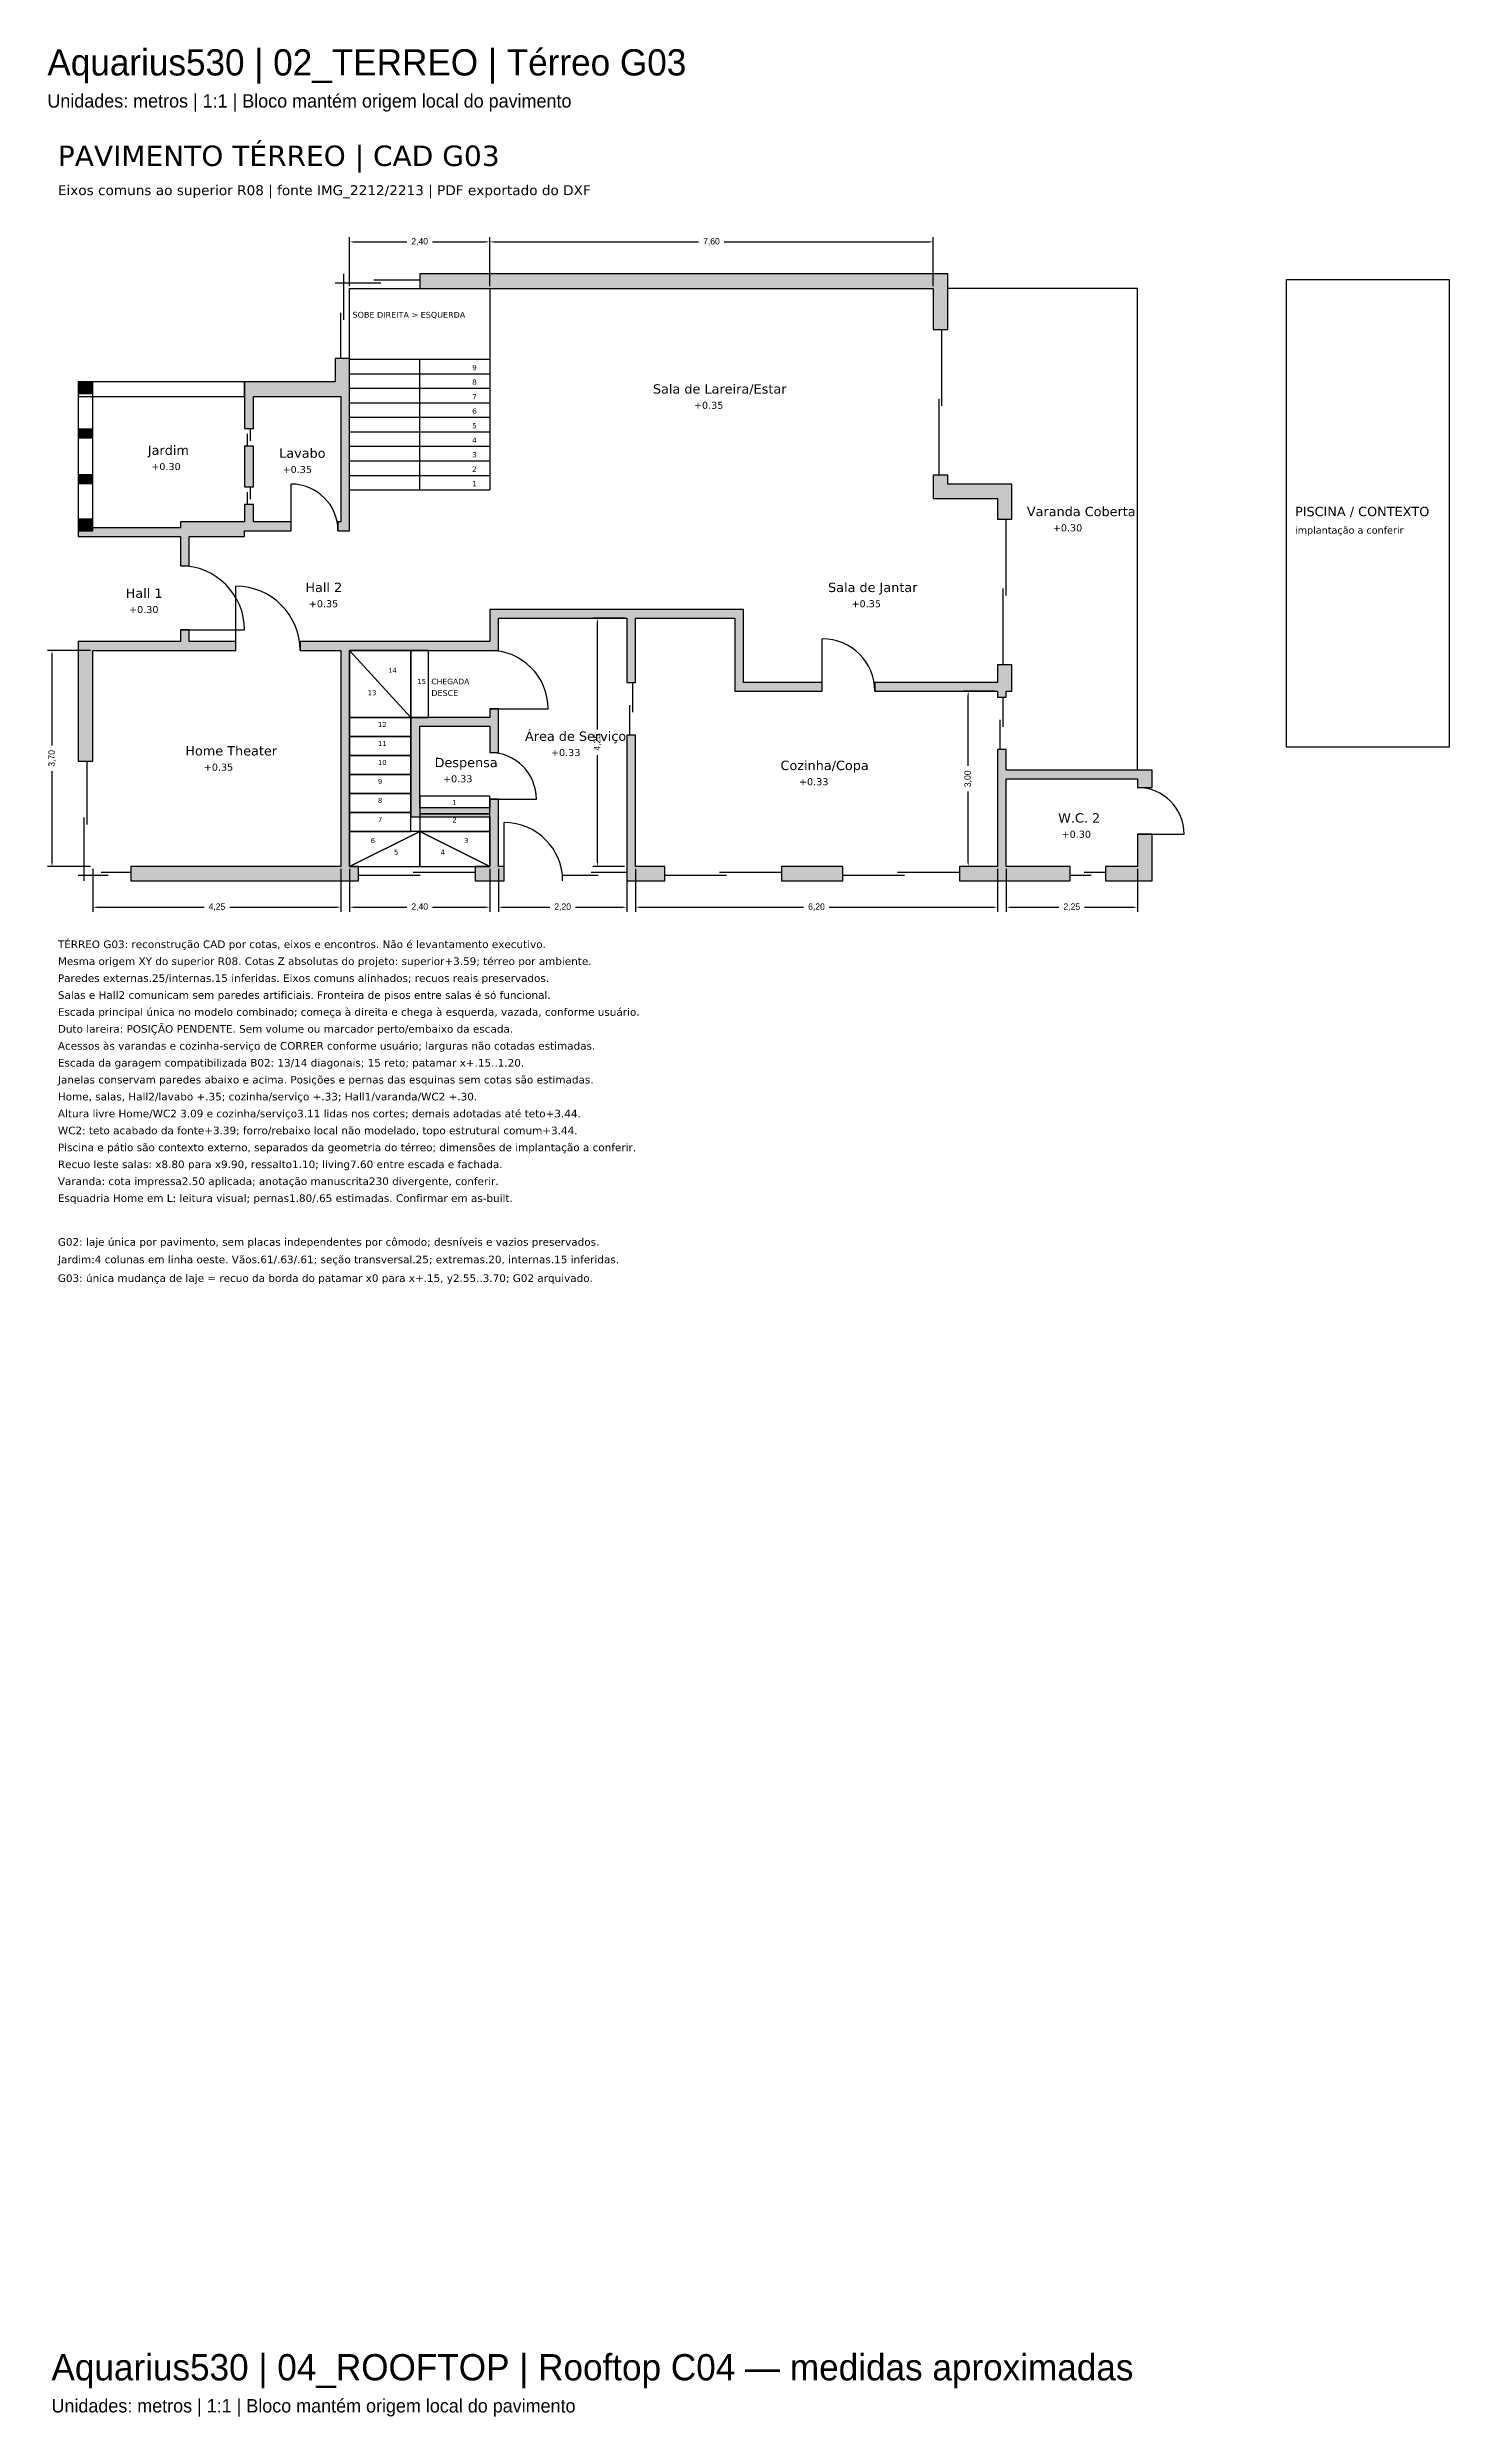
# Model space of a CAD drawing. Header units: metres. Extents: x -11 to 73, y -85 to 15.
# Drawn here: x 48.62 to 72.65, y -26.56 to 14.03 of the extents above; entities that cross this region are included whole.
import ezdxf

# ---------------------------------------------------------------- set-up
doc = ezdxf.new("R2010")
doc.units = ezdxf.units.M
for name, color, linetype in [('02_TERREO$0$COLUNAS_JARDIM', 7, 'Continuous'), ('02_TERREO$0$CONTEXTO', 8, 'Continuous'), ('02_TERREO$0$COTAS_FONTE', 3, 'Continuous'), ('02_TERREO$0$ESCADA', 5, 'Continuous'), ('02_TERREO$0$NOTAS', 7, 'Continuous'), ('02_TERREO$0$PAREDES', 7, 'Continuous'), ('02_TERREO$0$TEXTOS', 7, 'Continuous'), ('02_TERREO$0$VAOS', 30, 'Continuous'), ('INDICE_PRANCHAS', 7, 'Continuous')]:
    doc.layers.add(name, color=color, linetype=linetype)
doc.styles.add('02_TERREO$0$READABLE', font='DejaVuSans.ttf')
doc.dimstyles.new('02_TERREO$0$Standard', dxfattribs={"dimtxt": 2.5, "dimasz": 2.5, "dimexe": 1.25, "dimexo": 0.625, "dimtad": 1, "dimtxsty": 'Standard', "dimcen": 2.5, "dimazin": 3, "dimtfac": 1, "dimtmove": 0, "dimatfit": 3, "dimarcsym": 0})

# ---------------------------------------------------------------- blocks, each defined once
blk = doc.blocks.new('02_TERREO$0$_CLOSEDFILLED')
at = {"color": 0, "linetype": 'ByBlock'}
blk.add_solid([(-1, 0.16), (0, 0), (-1, -0.16)], dxfattribs=at)
blk = doc.blocks.new('*D25')
for p, q in [((-5.6, -0.04), (-5.6, -0.78)), ((-1.35, -0.04), (-1.35, -0.78)), ((-5.53, -0.7), (-3.695, -0.7)), ((-3.255, -0.7), (-1.42, -0.7))]:
    blk.add_line(p, q)
at = {"layer": 'Defpoints'}
for p in [(-5.6, 0), (-1.35, 0), (-5.6, -0.7)]:
    blk.add_point(p, dxfattribs=at)
at = {"layer": '02_TERREO$0$COTAS_FONTE', "xscale": 0.07, "yscale": 0.07, "rotation": 180}
blk.add_blockref('02_TERREO$0$_CLOSEDFILLED', (-5.6, -0.7), dxfattribs=at)
at = {"layer": '02_TERREO$0$COTAS_FONTE', "xscale": 0.07, "yscale": 0.07}
blk.add_blockref('02_TERREO$0$_CLOSEDFILLED', (-1.35, -0.7), dxfattribs=at)
at = {"layer": '02_TERREO$0$COTAS_FONTE', "insert": (-3.475, -0.7), "char_height": 0.11, "attachment_point": 5}
blk.add_mtext('4,25', dxfattribs=at)
blk = doc.blocks.new('*D27')
for p, q in [((-1.2, -0.04), (-1.2, -0.78)), ((1.2, -0.04), (1.2, -0.78)), ((-1.13, -0.7), (-0.22, -0.7)), ((0.22, -0.7), (1.13, -0.7))]:
    blk.add_line(p, q)
at = {"layer": 'Defpoints'}
for p in [(-1.2, 0), (1.2, 0), (-1.2, -0.7)]:
    blk.add_point(p, dxfattribs=at)
at = {"layer": '02_TERREO$0$COTAS_FONTE', "xscale": 0.07, "yscale": 0.07, "rotation": 180}
blk.add_blockref('02_TERREO$0$_CLOSEDFILLED', (-1.2, -0.7), dxfattribs=at)
at = {"layer": '02_TERREO$0$COTAS_FONTE', "xscale": 0.07, "yscale": 0.07}
blk.add_blockref('02_TERREO$0$_CLOSEDFILLED', (1.2, -0.7), dxfattribs=at)
at = {"layer": '02_TERREO$0$COTAS_FONTE', "insert": (0, -0.7), "char_height": 0.11, "attachment_point": 5}
blk.add_mtext('2,40', dxfattribs=at)
blk = doc.blocks.new('*D28')
for p, q in [((1.35, -0.04), (1.35, -0.78)), ((3.55, -0.04), (3.55, -0.78)), ((1.42, -0.7), (2.23, -0.7)), ((2.67, -0.7), (3.48, -0.7))]:
    blk.add_line(p, q)
at = {"layer": 'Defpoints'}
for p in [(1.35, 0), (3.55, 0), (1.35, -0.7)]:
    blk.add_point(p, dxfattribs=at)
at = {"layer": '02_TERREO$0$COTAS_FONTE', "xscale": 0.07, "yscale": 0.07, "rotation": 180}
blk.add_blockref('02_TERREO$0$_CLOSEDFILLED', (1.35, -0.7), dxfattribs=at)
at = {"layer": '02_TERREO$0$COTAS_FONTE', "xscale": 0.07, "yscale": 0.07}
blk.add_blockref('02_TERREO$0$_CLOSEDFILLED', (3.55, -0.7), dxfattribs=at)
at = {"layer": '02_TERREO$0$COTAS_FONTE', "insert": (2.45, -0.7), "char_height": 0.11, "attachment_point": 5}
blk.add_mtext('2,20', dxfattribs=at)
blk = doc.blocks.new('*D29')
for p, q in [((3.7, -0.04), (3.7, -0.78)), ((9.9, -0.04), (9.9, -0.78)), ((3.77, -0.7), (6.58, -0.7)), ((7.02, -0.7), (9.83, -0.7))]:
    blk.add_line(p, q)
at = {"layer": 'Defpoints'}
for p in [(3.7, 0), (9.9, 0), (3.7, -0.7)]:
    blk.add_point(p, dxfattribs=at)
at = {"layer": '02_TERREO$0$COTAS_FONTE', "xscale": 0.07, "yscale": 0.07, "rotation": 180}
blk.add_blockref('02_TERREO$0$_CLOSEDFILLED', (3.7, -0.7), dxfattribs=at)
at = {"layer": '02_TERREO$0$COTAS_FONTE', "xscale": 0.07, "yscale": 0.07}
blk.add_blockref('02_TERREO$0$_CLOSEDFILLED', (9.9, -0.7), dxfattribs=at)
at = {"layer": '02_TERREO$0$COTAS_FONTE', "insert": (6.8, -0.7), "char_height": 0.11, "attachment_point": 5}
blk.add_mtext('6,20', dxfattribs=at)
blk = doc.blocks.new('*D30')
for p, q in [((10.05, -0.04), (10.05, -0.78)), ((12.3, -0.04), (12.3, -0.78)), ((10.12, -0.7), (10.955, -0.7)), ((11.395, -0.7), (12.23, -0.7))]:
    blk.add_line(p, q)
at = {"layer": 'Defpoints'}
for p in [(10.05, 0), (12.3, 0), (10.05, -0.7)]:
    blk.add_point(p, dxfattribs=at)
at = {"layer": '02_TERREO$0$COTAS_FONTE', "xscale": 0.07, "yscale": 0.07, "rotation": 180}
blk.add_blockref('02_TERREO$0$_CLOSEDFILLED', (10.05, -0.7), dxfattribs=at)
at = {"layer": '02_TERREO$0$COTAS_FONTE', "xscale": 0.07, "yscale": 0.07}
blk.add_blockref('02_TERREO$0$_CLOSEDFILLED', (12.3, -0.7), dxfattribs=at)
at = {"layer": '02_TERREO$0$COTAS_FONTE', "insert": (11.175, -0.7), "char_height": 0.11, "attachment_point": 5}
blk.add_mtext('2,25', dxfattribs=at)
blk = doc.blocks.new('*D31')
for p, q in [((-1.2, 9.94), (-1.2, 10.78)), ((-1.13, 10.7), (-0.22, 10.7)), ((0.22, 10.7), (1.13, 10.7)), ((1.2, 9.94), (1.2, 10.78))]:
    blk.add_line(p, q)
at = {"layer": 'Defpoints'}
for p in [(-1.2, 10.7), (-1.2, 9.9), (1.2, 9.9)]:
    blk.add_point(p, dxfattribs=at)
at = {"layer": '02_TERREO$0$COTAS_FONTE', "xscale": 0.07, "yscale": 0.07, "rotation": 180}
blk.add_blockref('02_TERREO$0$_CLOSEDFILLED', (-1.2, 10.7), dxfattribs=at)
at = {"layer": '02_TERREO$0$COTAS_FONTE', "xscale": 0.07, "yscale": 0.07}
blk.add_blockref('02_TERREO$0$_CLOSEDFILLED', (1.2, 10.7), dxfattribs=at)
at = {"layer": '02_TERREO$0$COTAS_FONTE', "insert": (0, 10.7), "char_height": 0.11, "attachment_point": 5}
blk.add_mtext('2,40', dxfattribs=at)
blk = doc.blocks.new('*D32')
for p, q in [((1.2, 9.94), (1.2, 10.78)), ((1.27, 10.7), (4.78, 10.7)), ((5.22, 10.7), (8.73, 10.7)), ((8.8, 9.94), (8.8, 10.78))]:
    blk.add_line(p, q)
at = {"layer": 'Defpoints'}
for p in [(1.2, 10.7), (1.2, 9.9), (8.8, 9.9)]:
    blk.add_point(p, dxfattribs=at)
at = {"layer": '02_TERREO$0$COTAS_FONTE', "xscale": 0.07, "yscale": 0.07, "rotation": 180}
blk.add_blockref('02_TERREO$0$_CLOSEDFILLED', (1.2, 10.7), dxfattribs=at)
at = {"layer": '02_TERREO$0$COTAS_FONTE', "xscale": 0.07, "yscale": 0.07}
blk.add_blockref('02_TERREO$0$_CLOSEDFILLED', (8.8, 10.7), dxfattribs=at)
at = {"layer": '02_TERREO$0$COTAS_FONTE', "insert": (5, 10.7), "char_height": 0.11, "attachment_point": 5}
blk.add_mtext('7,60', dxfattribs=at)
blk = doc.blocks.new('*D33')
for p, q in [((-5.64, 3.7), (-6.38, 3.7)), ((-6.3, 2.07), (-6.3, 3.63)), ((-6.3, 0.07), (-6.3, 1.63)), ((-5.64, 0), (-6.38, 0))]:
    blk.add_line(p, q)
at = {"layer": 'Defpoints'}
for p in [(-5.6, 3.7), (-6.3, 0), (-5.6, 0)]:
    blk.add_point(p, dxfattribs=at)
at = {"layer": '02_TERREO$0$COTAS_FONTE', "xscale": 0.07, "yscale": 0.07}
for p, rotation in [((-6.3, 3.7), 90), ((-6.3, 0), 270)]:
    blk.add_blockref('02_TERREO$0$_CLOSEDFILLED', p, dxfattribs=dict(at, rotation=rotation))
at = {"layer": '02_TERREO$0$COTAS_FONTE', "insert": (-6.3, 1.85), "char_height": 0.11, "attachment_point": 5, "rotation": 90}
blk.add_mtext('3,70', dxfattribs=at)
blk = doc.blocks.new('*D34')
for p, q in [((3.51, 4.25), (2.97, 4.25)), ((3.05, 2.345), (3.05, 4.18)), ((3.05, 0.07), (3.05, 1.905)), ((3.51, 0), (2.97, 0))]:
    blk.add_line(p, q)
at = {"layer": 'Defpoints'}
for p in [(3.55, 4.25), (3.05, 0), (3.55, 0)]:
    blk.add_point(p, dxfattribs=at)
at = {"layer": '02_TERREO$0$COTAS_FONTE', "xscale": 0.07, "yscale": 0.07}
for p, rotation in [((3.05, 4.25), 90), ((3.05, 0), 270)]:
    blk.add_blockref('02_TERREO$0$_CLOSEDFILLED', p, dxfattribs=dict(at, rotation=rotation))
at = {"layer": '02_TERREO$0$COTAS_FONTE', "insert": (3.05, 2.125), "char_height": 0.11, "attachment_point": 5, "rotation": 90}
blk.add_mtext('4,25', dxfattribs=at)
blk = doc.blocks.new('*D35')
for p, q in [((9.86, 3), (9.32, 3)), ((9.4, 1.72), (9.4, 2.93)), ((9.4, 0.07), (9.4, 1.28)), ((9.86, 0), (9.32, 0))]:
    blk.add_line(p, q)
at = {"layer": 'Defpoints'}
for p in [(9.9, 3), (9.4, 0), (9.9, 0)]:
    blk.add_point(p, dxfattribs=at)
at = {"layer": '02_TERREO$0$COTAS_FONTE', "xscale": 0.07, "yscale": 0.07}
for p, rotation in [((9.4, 3), 90), ((9.4, 0), 270)]:
    blk.add_blockref('02_TERREO$0$_CLOSEDFILLED', p, dxfattribs=dict(at, rotation=rotation))
at = {"layer": '02_TERREO$0$COTAS_FONTE', "insert": (9.4, 1.5), "char_height": 0.11, "attachment_point": 5, "rotation": 90}
blk.add_mtext('3,00', dxfattribs=at)
blk = doc.blocks.new('02_TERREO')
h = blk.add_hatch(color=8)
h.paths.add_polyline_path([(-1.2, 3.7), (1.35, 3.7), (1.35, 4.25), (3.55, 4.25), (3.55, 3.15), (3.7, 3.15), (3.7, 4.25), (5.4, 4.25), (5.4, 3), (6.9, 3), (6.9, 3.15), (5.55, 3.15), (5.55, 4.4), (1.2, 4.4), (1.2, 3.85), (-2.05, 3.85), (-2.05, 3.7), (-1.35, 3.7), (-1.35, 0), (-4.95, 0), (-4.95, -0.25), (-1.05, -0.25), (-1.05, 0), (-1.2, 0)])
h.paths.add_polyline_path([(10.05, 0), (10.05, 1.5), (12.3, 1.5), (12.3, 1.35), (12.55, 1.35), (12.55, 1.65), (10.05, 1.65), (10.05, 2), (9.9, 2), (9.9, 0), (9.25, 0), (9.25, -0.25), (11.15, -0.25), (11.15, 0)])
h.paths.add_polyline_path([(10.15, 6.55), (9.05, 6.55), (9.05, 6.7), (8.8, 6.7), (8.8, 6.3), (9.9, 6.3), (9.9, 5.95), (10.15, 5.95)])
h.paths.add_polyline_path([(8.8, 9.9), (8.8, 9.2), (9.05, 9.2), (9.05, 10.15), (0, 10.15), (0, 9.9)])
h.paths.add_polyline_path([(1.2, 0.85), (1.2, 0), (0.95, 0), (0.95, -0.25), (1.45, -0.25), (1.45, 0), (1.35, 0), (1.35, 1.15), (1.2, 1.15), (1.2, 1), (0, 1), (0, 2.4), (1.2, 2.4), (1.2, 1.95), (1.35, 1.95), (1.35, 2.7), (1.2, 2.7), (1.2, 2.55), (-0.15, 2.55), (-0.15, 0.85)])
h.paths.add_polyline_path([(-1.2, 8.7), (-1.45, 8.7), (-1.45, 8.3), (-3, 8.3), (-3, 7.5), (-2.85, 7.5), (-2.85, 8.05), (-1.35, 8.05), (-1.35, 5.9), (-1.4, 5.9), (-1.4, 5.75), (-1.2, 5.75)])
h.paths.add_polyline_path([(-5.6, 3.7), (-3.15, 3.7), (-3.15, 3.85), (-3.95, 3.85), (-3.95, 4.05), (-4.1, 4.05), (-4.1, 3.85), (-5.85, 3.85), (-5.85, 1.8), (-5.6, 1.8)])
h.paths.add_polyline_path([(-3, 5.9), (-4.1, 5.9), (-4.1, 5.8), (-5.85, 5.8), (-5.85, 5.65), (-4.1, 5.65), (-4.1, 5.15), (-3.95, 5.15), (-3.95, 5.65), (-3, 5.65), (-3, 5.75), (-2.2, 5.75), (-2.2, 5.9), (-2.85, 5.9), (-2.85, 6.2), (-3, 6.2)])
h.paths.add_polyline_path([(10.05, 3), (10.15, 3), (10.15, 3.45), (9.9, 3.45), (9.9, 3.15), (7.8, 3.15), (7.8, 3), (9.9, 3), (9.9, 2.9), (10.05, 2.9)])
h.paths.add_polyline_path([(3.7, 2.25), (3.55, 2.25), (3.55, -0.25), (4.2, -0.25), (4.2, 0), (3.7, 0)])
h.paths.add_polyline_path([(11.75, -0.25), (12.55, -0.25), (12.55, 0.55), (12.3, 0.55), (12.3, 0), (11.75, 0)])
h.paths.add_polyline_path([(-2.85, 7.2), (-3, 7.2), (-3, 6.5), (-2.85, 6.5)])
h.paths.add_polyline_path([(7.25, -0.25), (7.25, 0), (6.2, 0), (6.2, -0.25)])
at = {"layer": '02_TERREO$0$COLUNAS_JARDIM'}
for points in [[(-5.85, 8.1), (-5.6, 8.1), (-5.6, 8.3), (-5.85, 8.3)], [(-5.85, 7.34), (-5.6, 7.34), (-5.6, 7.49), (-5.85, 7.49)], [(-5.85, 6.56), (-5.6, 6.56), (-5.6, 6.71), (-5.85, 6.71)], [(-5.85, 5.75), (-5.6, 5.75), (-5.6, 5.95), (-5.85, 5.95)]]:
    blk.add_hatch(color=7, dxfattribs=at).paths.add_polyline_path(points)
for points in [[(-5.85, 8.1), (-5.6, 8.1), (-5.6, 8.3), (-5.85, 8.3)], [(-5.85, 7.34), (-5.6, 7.34), (-5.6, 7.49), (-5.85, 7.49)], [(-5.85, 6.56), (-5.6, 6.56), (-5.6, 6.71), (-5.85, 6.71)], [(-5.85, 5.75), (-5.6, 5.75), (-5.6, 5.95), (-5.85, 5.95)]]:
    blk.add_lwpolyline(points, close=True, dxfattribs=at)
at = {"layer": '02_TERREO$0$CONTEXTO'}
blk.add_lwpolyline([(12.3, 1.65), (12.3, 9.9), (9.05, 9.9)], dxfattribs=at)
for points in [[(14.85, 2.05), (17.65, 2.05), (17.65, 10.05), (14.85, 10.05)], [(-5.85, 5.8), (-5.6, 5.8), (-5.6, 8.3), (-5.85, 8.3)], [(-5.85, 8.05), (-3, 8.05), (-3, 8.3), (-5.85, 8.3)]]:
    blk.add_lwpolyline(points, close=True, dxfattribs=at)
at = {"layer": '02_TERREO$0$ESCADA'}
for p, q in [((-1.2, 8.69), (1.2, 8.69)), ((0, 6.45), (0, 8.69)), ((-1.2, 8.441), (1.2, 8.441)), ((-1.2, 8.192), (1.2, 8.192)), ((-1.2, 7.943), (1.2, 7.943)), ((-1.2, 7.694), (1.2, 7.694)), ((-1.2, 7.446), (1.2, 7.446)), ((-1.2, 7.197), (1.2, 7.197)), ((-1.2, 6.948), (1.2, 6.948)), ((-1.2, 6.699), (1.2, 6.699)), ((-1.2, 6.45), (1.2, 6.45))]:
    blk.add_line(p, q, dxfattribs=at)
blk.add_lwpolyline([(-1.2, 6.45), (-1.2, 9.9), (1.2, 9.9), (1.2, 6.45)], dxfattribs=at)
for points in [[(-1.2, 2.55), (-0.15, 2.55), (-1.2, 3.7)], [(-1.2, 3.7), (-0.15, 2.55), (-0.15, 3.7)], [(-0.15, 2.55), (0.15, 2.55), (0.15, 3.7), (-0.15, 3.7)], [(-1.2, 2.225), (-0.15, 2.225), (-0.15, 2.55), (-1.2, 2.55)], [(-1.2, 1.9), (-0.15, 1.9), (-0.15, 2.225), (-1.2, 2.225)], [(-1.2, 1.575), (-0.15, 1.575), (-0.15, 1.9), (-1.2, 1.9)], [(-1.2, 1.25), (-0.15, 1.25), (-0.15, 1.575), (-1.2, 1.575)], [(-1.2, 0.925), (-0.15, 0.925), (-0.15, 1.25), (-1.2, 1.25)], [(-1.2, 0.6), (-0.15, 0.6), (-0.15, 0.925), (-1.2, 0.925)], [(0, 0.9), (1.2, 0.9), (1.2, 1.2), (0, 1.2)], [(0, 0.6), (1.2, 0.6), (1.2, 0.9), (0, 0.9)], [(-1.2, 0), (0, 0), (0, 0.6)], [(-1.2, 0), (0, 0.6), (-1.2, 0.6)], [(0, 0.6), (1.2, 0), (1.2, 0.6)], [(0, 0.6), (0, 0), (1.2, 0)]]:
    blk.add_lwpolyline(points, close=True, dxfattribs=at)
at = {"layer": '02_TERREO$0$PAREDES'}
for points in [[(8.8, 9.9), (8.8, 9.2), (9.05, 9.2), (9.05, 10.15), (0, 10.15), (0, 9.9)], [(-1.2, 8.7), (-1.45, 8.7), (-1.45, 8.3), (-3, 8.3), (-3, 7.5), (-2.85, 7.5), (-2.85, 8.05), (-1.35, 8.05), (-1.35, 5.9), (-1.4, 5.9), (-1.4, 5.75), (-1.2, 5.75)], [(-2.85, 7.2), (-3, 7.2), (-3, 6.5), (-2.85, 6.5)], [(10.15, 6.55), (9.05, 6.55), (9.05, 6.7), (8.8, 6.7), (8.8, 6.3), (9.9, 6.3), (9.9, 5.95), (10.15, 5.95)], [(-3, 5.9), (-4.1, 5.9), (-4.1, 5.8), (-5.85, 5.8), (-5.85, 5.65), (-4.1, 5.65), (-4.1, 5.15), (-3.95, 5.15), (-3.95, 5.65), (-3, 5.65), (-3, 5.75), (-2.2, 5.75), (-2.2, 5.9), (-2.85, 5.9), (-2.85, 6.2), (-3, 6.2)], [(-1.2, 3.7), (1.35, 3.7), (1.35, 4.25), (3.55, 4.25), (3.55, 3.15), (3.7, 3.15), (3.7, 4.25), (5.4, 4.25), (5.4, 3), (6.9, 3), (6.9, 3.15), (5.55, 3.15), (5.55, 4.4), (1.2, 4.4), (1.2, 3.85), (-2.05, 3.85), (-2.05, 3.7), (-1.35, 3.7), (-1.35, 0), (-4.95, 0), (-4.95, -0.25), (-1.05, -0.25), (-1.05, 0), (-1.2, 0)], [(-5.6, 3.7), (-3.15, 3.7), (-3.15, 3.85), (-3.95, 3.85), (-3.95, 4.05), (-4.1, 4.05), (-4.1, 3.85), (-5.85, 3.85), (-5.85, 1.8), (-5.6, 1.8)], [(10.05, 3), (10.15, 3), (10.15, 3.45), (9.9, 3.45), (9.9, 3.15), (7.8, 3.15), (7.8, 3), (9.9, 3), (9.9, 2.9), (10.05, 2.9)], [(1.2, 0.85), (1.2, 0), (0.95, 0), (0.95, -0.25), (1.45, -0.25), (1.45, 0), (1.35, 0), (1.35, 1.15), (1.2, 1.15), (1.2, 1), (0, 1), (0, 2.4), (1.2, 2.4), (1.2, 1.95), (1.35, 1.95), (1.35, 2.7), (1.2, 2.7), (1.2, 2.55), (-0.15, 2.55), (-0.15, 0.85)], [(3.7, 2.25), (3.55, 2.25), (3.55, -0.25), (4.2, -0.25), (4.2, 0), (3.7, 0)], [(10.05, 0), (10.05, 1.5), (12.3, 1.5), (12.3, 1.35), (12.55, 1.35), (12.55, 1.65), (10.05, 1.65), (10.05, 2), (9.9, 2), (9.9, 0), (9.25, 0), (9.25, -0.25), (11.15, -0.25), (11.15, 0)], [(11.75, -0.25), (12.55, -0.25), (12.55, 0.55), (12.3, 0.55), (12.3, 0), (11.75, 0)], [(7.25, -0.25), (7.25, 0), (6.2, 0), (6.2, -0.25)]]:
    blk.add_lwpolyline(points, close=True, dxfattribs=at)
at = {"layer": '02_TERREO$0$VAOS'}
for p, q in [((-1.3, 9.365), (-1.3, 10.15)), ((-1.45, 10), (-0.665, 10)), ((-0.785, 10.05), (0, 10.05)), ((-1.35, 8.7), (-1.35, 9.485)), ((8.95, 7.89), (8.95, 9.2)), ((8.9, 6.7), (8.9, 8.01)), ((-2.95, 7.2), (-2.95, 7.41)), ((-2.9, 7.29), (-2.9, 7.5)), ((-2.9, 6.29), (-2.9, 6.5)), ((-2.2, 5.75), (-2.2, 6.55)), ((-2.95, 6.2), (-2.95, 6.41)), ((10.05, 4.64), (10.05, 5.95)), ((-3.15, 3.7), (-3.15, 4.8)), ((10, 3.45), (10, 4.76)), ((-4.1, 4.05), (-3, 4.05)), ((6.9, 3), (6.9, 3.9)), ((3.65, 2.64), (3.65, 3.15)), ((10, 2.39), (10, 2.9)), ((1.2, 2.7), (2.2, 2.7)), ((3.6, 2.25), (3.6, 2.76)), ((9.95, 2), (9.95, 2.51)), ((-5.7, 0.715), (-5.7, 1.8)), ((-5.75, -0.25), (-5.75, 0.835)), ((1.2, 1.15), (2, 1.15)), ((1.45, -0.25), (1.45, 0.75)), ((12.3, 0.55), (13.1, 0.55)), ((-5.85, -0.15), (-5.34, -0.15)), ((-5.46, -0.1), (-4.95, -0.1)), ((-1.05, -0.15), (0.01, -0.15)), ((-0.11, -0.1), (0.95, -0.1)), ((2.45, -0.15), (3.06, -0.15)), ((2.94, -0.1), (3.55, -0.1)), ((4.2, -0.15), (5.26, -0.15)), ((5.14, -0.1), (6.2, -0.1)), ((7.25, -0.15), (8.31, -0.15)), ((8.19, -0.1), (9.25, -0.1)), ((11.15, -0.15), (11.51, -0.15)), ((11.39, -0.1), (11.75, -0.1))]:
    blk.add_line(p, q, dxfattribs=at)
for centre, radius in [((-2.2, 5.75), 0.8), ((-4.1, 4.05), 1.1), ((-3.15, 3.7), 1.1), ((1.2, 2.7), 1), ((6.9, 3), 0.9), ((1.2, 1.15), 0.8), ((12.3, 0.55), 0.8), ((1.45, -0.25), 1)]:
    blk.add_arc(centre, radius, 0, 90, dxfattribs=at)
at = {"layer": '02_TERREO$0$CONTEXTO', "style": '02_TERREO$0$READABLE'}
for s, height, p in [('PISCINA / CONTEXTO', 0.16, (15, 6)), ('implantação a conferir', 0.12, (15, 5.7))]:
    blk.add_text(s, height=height, dxfattribs=at).set_placement(p)
at = {"layer": '02_TERREO$0$COTAS_FONTE', "style": '02_TERREO$0$READABLE'}
for s, p in [('+0.35', (4.7, 7.84)), ('+0.30', (-4.6, 6.79)), ('+0.35', (-2.35, 6.74)), ('+0.30', (10.85, 5.74)), ('+0.35', (-1.9, 4.44)), ('+0.35', (7.4, 4.44)), ('+0.30', (-4.98, 4.34)), ('+0.35', (-3.7, 1.64)), ('+0.33', (2.25, 1.89)), ('+0.33', (0.4, 1.44)), ('+0.33', (6.5, 1.39)), ('+0.30', (11, 0.49))]:
    blk.add_text(s, height=0.12, dxfattribs=at).set_placement(p)
at = {"layer": '02_TERREO$0$ESCADA', "style": '02_TERREO$0$READABLE'}
for s, height, p in [('SOBE DIREITA > ESQUERDA', 0.1, (-1.15, 9.4)), ('9', 0.09, (0.9, 8.501)), ('8', 0.09, (0.9, 8.252)), ('6', 0.09, (0.9, 7.754)), ('7', 0.09, (0.9, 8.003)), ('4', 0.09, (0.9, 7.257)), ('5', 0.09, (0.9, 7.506)), ('3', 0.09, (0.9, 7.008)), ('2', 0.09, (0.9, 6.759)), ('1', 0.09, (0.9, 6.51)), ('14', 0.085, (-0.54, 3.317)), ('13', 0.085, (-0.89, 2.933)), ('15', 0.085, (-0.04, 3.125)), ('CHEGADA', 0.095, (0.2, 3.12)), ('DESCE', 0.1, (0.2, 2.92)), ('12', 0.085, (-0.715, 2.388)), ('11', 0.085, (-0.715, 2.062)), ('10', 0.085, (-0.715, 1.738)), ('9', 0.085, (-0.715, 1.413)), ('8', 0.085, (-0.715, 1.087)), ('7', 0.085, (-0.715, 0.762)), ('2', 0.085, (0.56, 0.75)), ('1', 0.085, (0.56, 1.05)), ('6', 0.085, (-0.84, 0.4)), ('3', 0.085, (0.76, 0.4)), ('5', 0.085, (-0.44, 0.2)), ('4', 0.085, (0.36, 0.2))]:
    blk.add_text(s, height=height, dxfattribs=at).set_placement(p)
at = {"layer": '02_TERREO$0$NOTAS', "style": '02_TERREO$0$READABLE'}
for s, p in [('TÉRREO G03: reconstrução CAD por cotas, eixos e encontros. Não é levantamento executivo.', (-6.2, -1.4)), ('Mesma origem XY do superior R08. Cotas Z absolutas do projeto: superior+3.59; térreo por ambiente.', (-6.2, -1.69)), ('Paredes externas.25/internas.15 inferidas. Eixos comuns alinhados; recuos reais preservados.', (-6.2, -1.98)), ('Salas e Hall2 comunicam sem paredes artificiais. Fronteira de pisos entre salas é só funcional.', (-6.2, -2.27)), ('Escada principal única no modelo combinado; começa à direita e chega à esquerda, vazada, conforme usuário.', (-6.2, -2.56)), ('Duto lareira: POSIÇÃO PENDENTE. Sem volume ou marcador perto/embaixo da escada.', (-6.2, -2.85)), ('Acessos às varandas e cozinha-serviço de CORRER conforme usuário; larguras não cotadas estimadas.', (-6.2, -3.14)), ('Janelas conservam paredes abaixo e acima. Posições e pernas das esquinas sem cotas são estimadas.', (-6.2, -3.72)), ('Escada da garagem compatibilizada B02: 13/14 diagonais; 15 reto; patamar x+.15..1.20.', (-6.2, -3.43)), ('Home, salas, Hall2/lavabo +.35; cozinha/serviço +.33; Hall1/varanda/WC2 +.30.', (-6.2, -4.01)), ('Altura livre Home/WC2 3.09 e cozinha/serviço3.11 lidas nos cortes; demais adotadas até teto+3.44.', (-6.2, -4.3)), ('WC2: teto acabado da fonte+3.39; forro/rebaixo local não modelado, topo estrutural comum+3.44.', (-6.2, -4.59)), ('Piscina e pátio são contexto externo, separados da geometria do térreo; dimensões de implantação a conferir.', (-6.2, -4.88)), ('Recuo leste salas: x8.80 para x9.90, ressalto1.10; living7.60 entre escada e fachada.', (-6.2, -5.17)), ('Varanda: cota impressa2.50 aplicada; anotação manuscrita230 divergente, conferir.', (-6.2, -5.46)), ('Esquadria Home em L: leitura visual; pernas1.80/.65 estimadas. Confirmar em as-built.', (-6.2, -5.75)), ('G02: laje única por pavimento, sem placas independentes por cômodo; desníveis e vazios preservados.', (-6.2, -6.5)), ('Jardim:4 colunas em linha oeste. Vãos.61/.63/.61; seção transversal.25; extremas.20, internas.15 inferidas.', (-6.2, -6.8)), ('G03: única mudança de laje = recuo da borda do patamar x0 para x+.15, y2.55..3.70; G02 arquivado.', (-6.2, -7.12))]:
    blk.add_text(s, height=0.13, dxfattribs=at).set_placement(p)
at = {"layer": '02_TERREO$0$TEXTOS', "style": '02_TERREO$0$READABLE'}
for s, height, p in [('PAVIMENTO TÉRREO | CAD G03', 0.35, (-6.2, 12)), ('Eixos comuns ao superior R08 | fonte IMG_2212/2213 | PDF exportado do DXF', 0.17, (-6.2, 11.5)), ('Sala de Lareira/Estar', 0.16, (3.997, 8.1)), ('Jardim', 0.16, (-4.658, 7.05)), ('Lavabo', 0.16, (-2.408, 7)), ('Varanda Coberta', 0.16, (10.405, 6)), ('Hall 1', 0.16, (-5.038, 4.6)), ('Hall 2', 0.16, (-1.958, 4.7)), ('Sala de Jantar', 0.16, (6.998, 4.7)), ('Home Theater', 0.16, (-4.016, 1.9)), ('Área de Serviço', 0.16, (1.805, 2.15)), ('Despensa', 0.16, (0.256, 1.7)), ('Cozinha/Copa', 0.16, (6.184, 1.65)), ('W.C. 2', 0.16, (10.942, 0.75))]:
    blk.add_text(s, height=height, dxfattribs=at).set_placement(p)
at = {"layer": '02_TERREO$0$COTAS_FONTE'}
for base, p1, p2, text, picture, middle in [((-1.2, 10.7), (-1.2, 9.9), (1.2, 9.9), '2,40', '*D31', (0, 10.7)), ((1.2, 10.7), (1.2, 9.9), (8.8, 9.9), '7,60', '*D32', (5, 10.7)), ((-5.6, -0.7), (-5.6, 0), (-1.35, 0), '4,25', '*D25', (-3.475, -0.7)), ((-1.2, -0.7), (-1.2, 0), (1.2, 0), '2,40', '*D27', (0, -0.7)), ((1.35, -0.7), (1.35, 0), (3.55, 0), '2,20', '*D28', (2.45, -0.7)), ((3.7, -0.7), (3.7, 0), (9.9, 0), '6,20', '*D29', (6.8, -0.7)), ((10.05, -0.7), (10.05, 0), (12.3, 0), '2,25', '*D30', (11.175, -0.7))]:
    dim = blk.add_linear_dim(base=base, p1=p1, p2=p2, text=text, dimstyle='02_TERREO$0$Standard', override={"dimscale": 1, "dimtxt": 0.11, "dimasz": 0.07, "dimexe": 0.08, "dimexo": 0.04, "dimgap": 0.05}, dxfattribs=at)
    dim.commit()
    dim.dimension.update_dxf_attribs({"geometry": picture, "text_midpoint": middle})
for base, p1, p2, text, picture, middle in [((3.05, 0), (3.55, 0), (3.55, 4.25), '4,25', '*D34', (3.05, 2.125)), ((-6.3, 0), (-5.6, 0), (-5.6, 3.7), '3,70', '*D33', (-6.3, 1.85)), ((9.4, 0), (9.9, 0), (9.9, 3), '3,00', '*D35', (9.4, 1.5))]:
    dim = blk.add_linear_dim(base=base, p1=p1, p2=p2, angle=90, text=text, dimstyle='02_TERREO$0$Standard', override={"dimscale": 1, "dimtxt": 0.11, "dimasz": 0.07, "dimexe": 0.08, "dimexo": 0.04, "dimgap": 0.05}, dxfattribs=at)
    dim.commit()
    dim.dimension.update_dxf_attribs({"geometry": picture, "text_midpoint": middle})

msp = doc.modelspace()

# ---------------------------------------------------------------- block references
msp.add_blockref('02_TERREO', (55, 0))

# ---------------------------------------------------------------- texts
at = {"layer": 'INDICE_PRANCHAS'}
for s, height, p in [('Aquarius530 | 02_TERREO | Térreo G03', 0.45, (48.62, 13.55)), ('Unidades: metros | 1:1 | Bloco mantém origem local do pavimento', 0.23, (48.62, 13)), ('Aquarius530 | 04_ROOFTOP | Rooftop C04 — medidas aproximadas', 0.45, (48.69, -25.94)), ('Unidades: metros | 1:1 | Bloco mantém origem local do pavimento', 0.23, (48.69, -26.49))]:
    msp.add_text(s, height=height, dxfattribs=at).set_placement(p)

doc.saveas('drawing.dxf')
